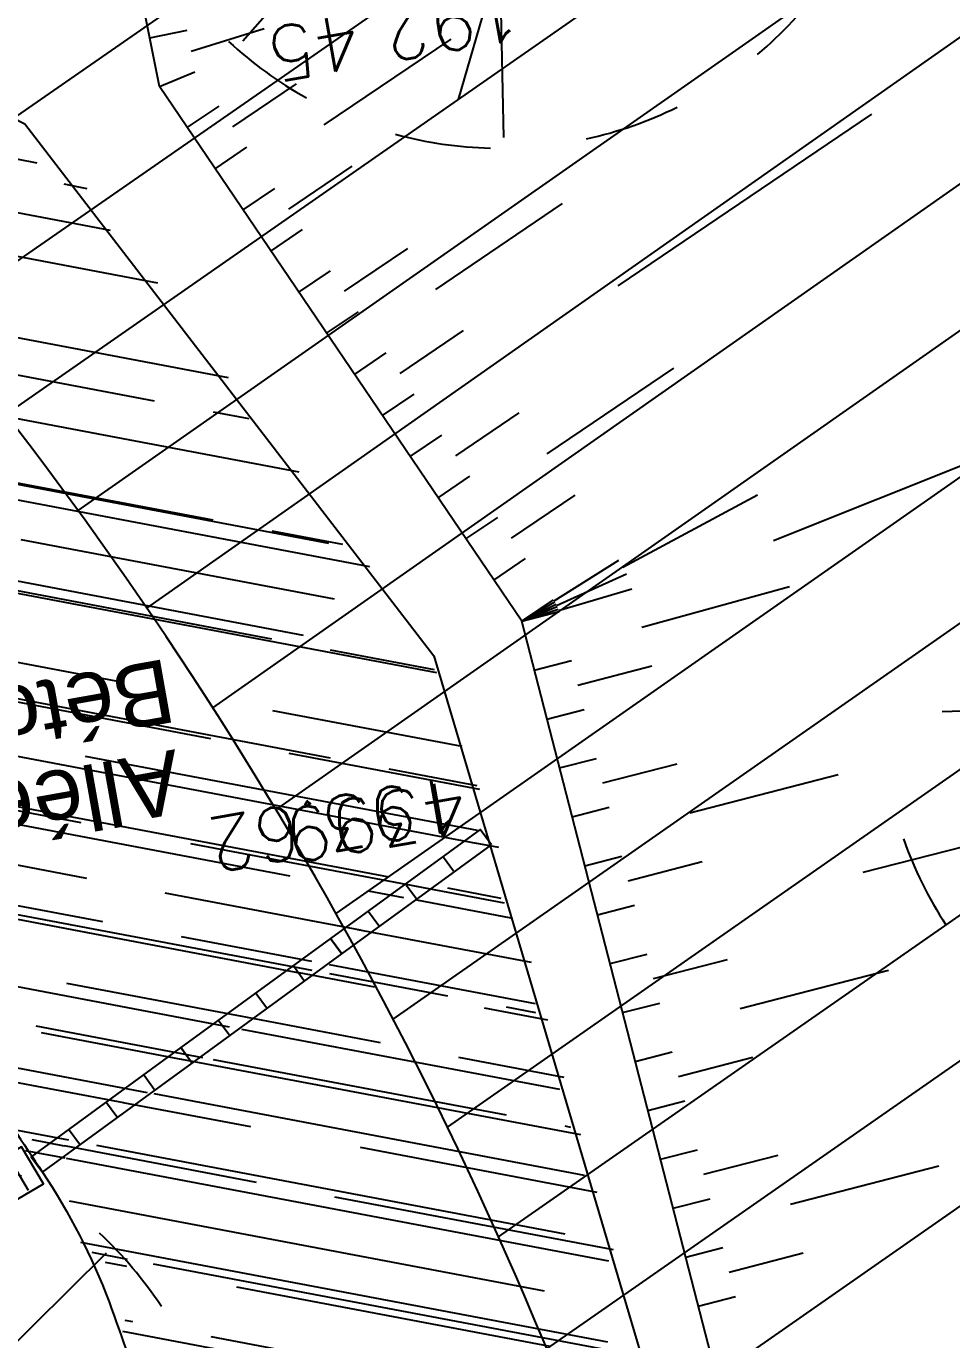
# Model space of a CAD drawing. Extents: x -2313930 to 3286427, y -3858277 to 2572692.
# Drawn here: x 4237 to 4817, y -238 to 586 of the extents above; entities that cross this region are included whole.
import ezdxf
from ezdxf.enums import TextEntityAlignment as Align
from ezdxf.lldxf.tags import DXFTag

# ---------------------------------------------------------------- set-up
doc = ezdxf.new("R2010")
doc.units = 0
for name, color, linetype, lineweight in [('_GAZELEC-RESERVATION 2', 132, 'Continuous', 18), ('Fond topo - P', 252, 'Continuous', 50), ('Fond topo - VOI', 252, 'Continuous', 25)]:
    doc.layers.add(name, color=color, linetype=linetype, lineweight=lineweight)
for name, color, linetype in [('Fond topo - ASS', 252, 'Continuous'), ('Fond topo - ESPACE_BOISE', 252, 'Continuous'), ('Fond topo - TAL', 252, 'Continuous'), ('Fond topo - TAL_HAC', 252, 'Continuous'), ('Fond topo - VEG', 252, 'Continuous'), ('Fond topo - VOI_TXT', 252, 'Continuous'), ('Fond topo - Z_500', 252, 'Continuous'), ('prlm-VRD', 2, 'Continuous'), ('SA - béton balayé', 252, 'Continuous'), ('SA - EBC', 252, 'Continuous')]:
    doc.layers.add(name, color=color, linetype=linetype)
for name, color, linetype, plot in [('Fond topo - N', 252, 'Continuous', False), ('Fond topo - NCACHE', 252, 'Continuous', False), ('Fond topo - ZCACHE', 252, 'Continuous', False)]:
    doc.layers.add(name, color=color, linetype=linetype, plot=plot)
doc.styles.add('2000_ARIAL', font='arial.ttf', dxfattribs={"height": 0.400000006})
doc.styles.add('SIMPLEX', font='simplex_.ttf', dxfattribs={"height": 1.25})
tags = doc.linetypes.add('L1', pattern=[1.0000000298023224, 0.6000000238418579, -0.4000000059604645]).pattern_tags.tags
tags[6:7] = [DXFTag(74, 4), DXFTag(75, 0), DXFTag(340, '0'), DXFTag(46, 0.0), DXFTag(50, 0.0), DXFTag(44, 0.0), DXFTag(45, 0.0)]
tags[4:5] = [DXFTag(74, 4), DXFTag(75, 0), DXFTag(340, '0'), DXFTag(46, 0.0), DXFTag(50, 0.0), DXFTag(44, 0.0), DXFTag(45, 0.0)]
tags = doc.linetypes.add('L16', pattern=[0.37500001490116125, 0.300000011920929, -0.07500000298023224]).pattern_tags.tags
tags[6:7] = [DXFTag(74, 4), DXFTag(75, 0), DXFTag(340, '0'), DXFTag(46, 0.0), DXFTag(50, 0.0), DXFTag(44, 0.0), DXFTag(45, 0.0)]
tags[4:5] = [DXFTag(74, 4), DXFTag(75, 0), DXFTag(340, '0'), DXFTag(46, 0.0), DXFTag(50, 0.0), DXFTag(44, 0.0), DXFTag(45, 0.0)]
pattern_1 = [(349.2763985886067, (-277130161.1279894, -473864756.7787022), (117.3825536141096, 28.65896207176165), [749.9999999999999, -99.99999999999999, 250, -49.99999999999999]), (349.2763985886067, (-277130091.1375459, -473864744.5890418), (-36.75306622226226, 74.64222748057564), [150, -16.5, 299.9999999999999, -37.49999999999999]), (349.2763985886067, (-277130128.6565508, -473864719.6726964), (261.6928111209335, -15.46358973923611), [399.9999999999999, -69.99999999999999, 200, -49.99999999999999])]

# ---------------------------------------------------------------- blocks, each defined once
blk = doc.blocks.new('ASS07')
at = {"ltscale": 2}
for p, q in [((-0.25, -0.45), (-0.25, 0.4500000000000001)), ((0, -0.45), (0, 0.4500000000000001)), ((0.25, -0.45), (0.25, 0.4500000000000001))]:
    blk.add_line(p, q, dxfattribs=at)
at = {"ltscale": 2, "flags": 128}
blk.add_lwpolyline([(0.5, -0.5), (0.5, 0.5), (-0.5, 0.5), (-0.5, -0.5)], close=True, dxfattribs=at)
blk = doc.blocks.new('PTOPO')
at = {"layer": 'Fond topo - NCACHE', "style": 'SIMPLEX'}
blk.add_attdef('MAT', text='', height=0.34, dxfattribs=at).set_placement((0.09999999986030161, -0.09999999962747097), align=Align.TOP_LEFT)
at = {"layer": 'Fond topo - ZCACHE', "style": 'SIMPLEX'}
blk.add_attdef('ALT', (0.09999999986030161, 0.09999999962747097), '', height=0.34, dxfattribs=at)
blk = doc.blocks.new('VEG12A')
at = {"ltscale": 2}
for p, q in [((0.01815258799999997, 0.057406781), (0.100441039, 0.47293725)), ((0.05749608, 0.253444298), (0.145517598, 0.414706841)), ((0.037902722, 0.15845596), (-0.06593155700000003, 0.344147082)), ((-0.158788295, 0.086017079), (-0.245985314, 0.284587218)), ((0.04981112299999996, 0.033821695), (0.391570728, 0.285894318)), ((0.143890955, 0.107467204), (0.230033352, 0.253971609)), ((0.2917471699999999, 0.208620217), (0.392372872, 0.233301274)), ((-0.05229389700000003, 0.02983962500000001), (-0.383643778, 0.204631851)), ((-0.25001839, 0.135126714), (-0.3755999820000001, 0.091127132)), ((0.122915307, -0.02992704099999999), (0.317230371, 0.05540147100000001)), ((-0.05265807700000003, -0.029192154), (-0.412380265, -0.256628677)), ((0.057557527, -0.01766878999999999), (0.411943876, -0.08413611500000001)), ((-0.09359106700000003, -0.049762263), (-0.2956446150000001, -0.04653133200000001)), ((0.184132294, -0.04763066399999999), (0.323120213, -0.192805613)), ((0.01825986499999999, -0.057372749), (0.107637982, -0.4128258760000001)), ((0.02259491799999996, -0.07955337300000001), (0.001649748999999978, -0.36183712)), ((-0.151821475, -0.09483882200000002), (-0.2999525240000001, -0.315936062)), ((0.05371548199999998, -0.188497704), (0.197263789, -0.356749422))]:
    blk.add_line(p, q, dxfattribs=at)
for start, end in [(90, 103.8461539085843), (62.30769199853572, 76.15384597947835), (117.6923078993823, 131.5384619204946), (34.61538499867542, 48.46153799321151), (145.3846149358338, 159.2307690506909), (6.923076979206323, 20.76923090842763), (173.0769230068974, 186.9230769931026), (200.7692310571047, 214.6153850641662), (228.4615380795054, 242.3076921006177), (283.8461540205217, 297.6923080014643), (256.1538460914157, 270)]:
    blk.add_arc((0, 0), 0.496982058, start, end, dxfattribs=at)
blk = doc.blocks.new('A$C1F970F0F')
at = {"layer": 'SA - béton balayé'}
h = blk.add_hatch(dxfattribs=at)
h.set_pattern_fill('BETON_BALAYE', color=256, scale=49.99999999999999, angle=-10.72360141139323, style=0, pattern_type=2)
h.set_pattern_definition(pattern_1)
edge = h.paths.add_edge_path()
edge.add_line((847.6940603821262, 1728.843869632567), (898.3231435302033, 2004.634077768478))
edge.add_line((898.3231435302033, 2004.634077768478), (1143.547512896615, 1887.824205350663))
edge.add_arc((4476.755824987884, 9877.66301907342), 8657.2398558123, 247.3550337200921, 251.1659104121369)
edge.add_line((1681.948853588895, 1683.954706367697), (2114.845544182086, 1578.014617527221))
edge.add_line((2114.845544182086, 1578.014617527221), (2515.75612138621, 1462.263694100857))
edge.add_line((2515.756121386211, 1462.263694100857), (2910.512600857043, 1321.392171708825))
edge.add_line((2910.512600857042, 1321.392171708825), (3516.952153602056, 1025.948174333774))
edge.add_line((3516.952153602057, 1025.948174333774), (3901.18493073026, 864.3683669144352))
edge.add_line((3901.18493073026, 864.3683669144351), (4241.50575886574, 689.604471750609))
edge.add_line((4241.50575886574, 689.604471750609), (4497.895798403801, 355.9948476230381))
edge.add_line((4497.895798403801, 355.994847623038), (4533.966147712257, 237.5404283702045))
edge.add_line((4533.966147712256, 237.5404283702045), (4447.604671371961, 174.518334859205))
edge.add_line((4447.604671371962, 174.518334859205), (4252.599676299415, 32.25277447435795))
edge.add_line((4252.599676299415, 32.25277447435792), (4156.386231026273, 172.6365710435619))
edge.add_line((4156.386231026273, 172.6365710435621), (4040.701065253342, 314.6279718482957))
edge.add_arc((2593.341206284507, -915.257701528077), 1899.333917701345, 40.3560274261332, 48.35494902153538)
edge.add_arc((3119.873794743065, -323.1481797241233), 1106.976515683048, 48.35494958933642, 58.83868760046816)
edge.add_arc((1167.260114931724, -3661.781614552744), 4974.593107277497, 59.49169731789545, 62.50643056691179)
edge.add_arc((-2920.322800602558, -11460.20645120262), 13779.33748696329, 62.39912395488075, 64.37236637248444)
edge.add_arc((1655.842150793314, -1920.823136313695), 3199.114441546418, 64.37236634929735, 68.46827945017714)
edge.add_arc((976.9509503048961, -3641.494662512886), 5048.872199517636, 68.46827948602746, 70.96729572643876)
edge.add_line((2623.427559794691, 1131.368761205476), (2431.022144464181, 1192.66281336526))
edge.add_line((2431.022144464181, 1192.66281336526), (1971.332810029389, 1322.799841070266))
edge.add_arc((1942.135028901925, 1227.157331528015), 100.0000002715342, 73.02359818588538, 148.1771649215559)
edge.add_line((1857.166767790674, 1279.88677928664), (1629.491566616614, 913.0108329463187))
edge.add_arc((1714.459827979506, 860.2813851400383), 100.0000005249397, 148.1771649743808, 180.4836279277611)
edge.add_line((1614.463389873035, 859.4373051895686), (1615.851753593793, 694.9607727230351))
edge.add_line((1615.851753593793, 694.9607727230351), (1465.851753458937, 694.3277211018518))
edge.add_line((1465.851753458937, 694.3277211018518), (1464.468733616605, 858.1711849032274))
edge.add_arc((1714.459829404081, 860.2813851546173), 250.0000018362474, 148.1771651838876, 180.4836280127426, ccw=False)
edge.add_line((1502.039175040556, 992.1050041879063), (1716.403353701119, 1337.5315612539))
edge.add_arc((1673.919223351382, 1363.896285094222), 49.99999994749897, 328.177164835115, 432.2428484475834)
edge.add_arc((3542.147321807592, 7380.693577605962), 6250.170695921803, 249.6004148205551, 252.7543820270024, ccw=False)
edge.add_line((1363.554939353563, 1522.505379938917), (1104.398892733353, 1617.71836989428))
edge.add_arc((1990.420094553901, 4016.529160534171), 2557.210742071507, 243.4573258881201, 249.7278614161875, ccw=False)
h = blk.add_hatch(dxfattribs=at)
h.set_pattern_fill('BETON_BALAYE', color=256, scale=49.99999999999999, angle=-10.72360141139323, style=0, pattern_type=2)
h.set_pattern_definition(pattern_1)
h.paths.add_polyline_path([(4533.192896842566, 236.9590782590353), (4647.689449561236, -149.636488564905), (4746.352122538518, -642.243459669855), (4898.077129065638, -1354.668971112381), (4990.027461718793, -2094.77839309662), (5021.209996846888, -2419.063814886839), (5045.042919798527, -2502.419951333245), (4755.452634422306, -2567.47380276886), (4721.617943937852, -2098.858421756516), (4633.29666137313, -1425.46548323056), (4461.038475485748, -724.9450425888687), (4336.211253093843, -190.8626816253246), (4294.257764984838, -49.15386160802848), (4252.599676299415, 32.25277447435792)])
at = {"layer": 'SA - EBC'}
h = blk.add_hatch(dxfattribs=at)
h.set_pattern_fill('_USER', color=256, scale=74.99999999999999, angle=-325.7236014113932, style=0, pattern_type=0)
h.set_pattern_definition([(34.27639858860678, (-277130161.1279894, -473864756.7787022), (-42.238928459823, 61.97477650275113), [])])
edge = h.paths.add_edge_path()
edge.add_line((5801.470568619522, -3162.013069131843), (4083.559282644929, -3271.123614088357))
edge.add_line((4083.559282644929, -3271.123614088356), (4014.481307725509, -3717.332461968055))
edge.add_line((4014.48130772551, -3717.332461968055), (3135.517961824245, -3810.19300101904))
edge.add_line((3135.517961824245, -3810.19300101904), (2274.245008604417, -3693.648081323564))
edge.add_line((2274.245008604417, -3693.648081323564), (1554.636776175834, -3420.099318784944))
edge.add_arc((2508.775769578408, -2315.674454232369), 1459.498372788833, 157.1868533427094, 229.1754823893534, ccw=False)
edge.add_arc((1966.013830892235, -2087.371785851423), 870.6752834691503, 94.3015183869224, 157.1868533106914, ccw=False)
edge.add_line((1900.708697991695, -1219.149067345796), (2859.239020416566, -1223.495634912559))
edge.add_arc((3100.860739749298, 1265.329539486049), 2500.526305395239, 264.4549516394795, 302.9422754293212)
edge.add_arc((4209.331858878893, -445.3369775435177), 462.1229708170858, 302.9422754305585, 376.8336969250394)
edge.add_arc((2214.122706379954, -1049.006753214115), 2546.655714682971, 16.8336969158998, 38.14703645440247)
edge.add_arc((3041.32627014761, -399.2990096244524), 1494.806919462396, 38.14703657403813, 72.97328584086019)
edge.add_line((3479.031970107599, 1029.988031775616), (2182.437305702805, 1414.38613606858))
edge.add_line((2182.437305702805, 1414.38613606858), (1056.590900019184, 1822.819186472099))
edge.add_arc((1766.412018482452, 3779.442320525911), 2081.398594438606, 212.7495497786225, 250.0603089288685, ccw=False)
edge.add_line((15.86575126143373, 2653.472571668582), (-104.0907319930869, 3091.26353710603))
edge.add_line((-104.0907319930869, 3091.26353710603), (-169.6986146466322, 3639.54836895815))
edge.add_line((-169.6986146466322, 3639.548368958149), (-35.58090533515337, 6158.014854826562))
edge.add_arc((-194.3533792400212, 7143.826589584332), 998.5156357593988, 279.1493507374978, 373.962283499627)
edge.add_arc((2392.201579171132, 7786.918955579627), 1666.786287877102, 172.6269749467245, 193.9622835974407, ccw=False)
edge.add_arc((-45.50651600643437, 8102.354993671941), 791.2455775503726, -7.373025019439765, 16.43829965925021)
edge.add_line((713.3969204091394, 8326.263765657093), (486.7428317772967, 9142.81155059313))
edge.add_line((486.7428317772967, 9142.811550593131), (1338.845530021721, 9564.23852196786))
edge.add_line((1338.845530021721, 9564.23852196786), (1632.623584095551, 8945.24637913095))
edge.add_line((1632.623584095551, 8945.246379130947), (1394.029444699765, 8829.874494032001))
edge.add_line((1394.029444699765, 8829.874494032001), (1731.997733793977, 8131.230781666551))
edge.add_arc((1233.216649704336, 7889.945865525577), 554.0766919865823, -19.640967550384175, 25.815335324856676, ccw=False)
edge.add_line((1755.055695752756, 7703.706797235046), (1558.214479468655, 6807.520788570679))
edge.add_line((1558.214479468655, 6807.52078857068), (1570.021725572625, 6609.158708993335))
edge.add_line((1570.021725572625, 6609.158708993335), (1852.913141606868, 5734.125706863067))
edge.add_line((1852.913141606869, 5734.125706863067), (2726.748207475315, 4020.986816292172))
edge.add_line((2726.748207475315, 4020.986816292172), (3802.352916265851, 4004.947770972833))
edge.add_arc((8355.58168857983, 5950.706307988518), 4951.552134169374, 203.138762427905, 230.8301436200186)
edge.add_arc((13583.66465597079, 12367.85935474512), 13228.79229856088, 230.8301435441083, 233.1638398044412)
edge.add_line((5652.622255943647, 1780.153648245416), (4998.697813068342, 1820.441475819727))
edge.add_line((4998.697813068342, 1820.441475819727), (4863.841220233488, 767.0816613875431))
edge.add_line((4863.841220233488, 767.0816613875434), (5595.355488733695, 631.185878681516))
edge.add_line((5595.355488733695, 631.1858786815158), (5852.747939948536, -2020.707044821664))
edge.add_line((5852.747939948536, -2020.707044821665), (5881.394298709887, -2966.563612924887))
edge.add_line((5881.394298709887, -2966.563612924887), (5801.470568619523, -3162.013069131842))
at = {"layer": 'Fond topo - ESPACE_BOISE', "linetype": 'L1', "ltscale": 2, "flags": 128}
blk.add_lwpolyline([(5801.470568619522, -3162.013069131843), (4083.559282644929, -3271.123614088356), (4014.48130772551, -3717.332461968055), (3135.517961824245, -3810.19300101904), (2274.245008604417, -3693.648081323564), (1554.636776175834, -3420.099318784944, -0.3248648439675891), (1163.447808694293, -1749.787382690587, -0.2814891279475962), (1900.708697991695, -1219.149067345796), (2859.239020416566, -1223.495634912559, 0.1695292870025676), (4460.631470672048, -833.159289007697, 0.3340686001642133), (4651.652558133293, -311.5085830883972, 0.09326601102169153), (4216.884593398947, 524.0158635944096, 0.153138720952933), (3479.031970107599, 1029.988031775616), (2182.437305702805, 1414.38613606858), (1056.590900019184, 1822.819186472099, -0.1642525569996709), (15.86575126143373, 2653.472571668582), (-104.0907319930869, 3091.26353710603), (-169.6986146466322, 3639.548368958149), (-35.58090533515337, 6158.014854826562, 0.4390366150430304), (774.660880078399, 7384.751557306568, -0.09336270405047195), (739.1967976091219, 8000.81547627212, 0.104271961321091), (713.3969204091394, 8326.263765657093), (486.7428317772967, 9142.811550593131), (1338.845530021721, 9564.23852196786), (1632.623584095551, 8945.246379130947), (1394.029444699765, 8829.874494032001), (1731.997733793977, 8131.23078166655, -0.2009829630843761), (1755.055695752756, 7703.706797235046), (1558.214479468655, 6807.52078857068), (1570.021725572625, 6609.158708993335), (1852.913141606869, 5734.125706863067), (2726.748207475315, 4020.986816292172), (3802.352916265851, 4004.947770972833, 0.121417881002313), (5228.074839294609, 2111.882341611708, 0.01018302282179253), (5652.622255943647, 1780.153648245416), (4998.697813068342, 1820.441475819727), (4863.841220233488, 767.0816613875434), (5595.355488733695, 631.1858786815158), (5852.747939948536, -2020.707044821665), (5881.394298709887, -2966.563612924887)], format="xyb", close=True, dxfattribs=at)
at = {"layer": 'Fond topo - TAL', "ltscale": 2, "flags": 128}
blk.add_lwpolyline([(5061.026343533264, -2415.235167242741), (5029.790696723543, -2090.397406961497), (4937.559194148144, -1348.024844368016), (4785.525409804475, -634.1494654716031), (4687.310738159489, -143.7792934825053), (4552.912099082351, 377.7859138851522), (4325.877774536786, 713.0623985788247), (4234.113545105186, 1171.189019949002), (3970.850318973242, 1625.920015199784)], dxfattribs=at)
at = {"layer": 'Fond topo - TAL_HAC', "ltscale": 2}
for p, q in [((4319.760159171748, 743.6041732362718), (4343.2927223485, 748.3178210670948)), ((4345.654462618176, 735.3239523825448), (4391.55194301083, 749.3746209503357)), ((4429.155669725505, 688.9564360779912), (4508.645600546264, 742.7834823604489)), ((4325.877774536786, 713.0623985788247), (4348.016202882305, 722.330083793833)), ((4371.946525518029, 687.8334118915718), (4411.691490971045, 714.746934882545)), ((4343.341953422957, 687.271899844115), (4363.2144361408, 700.7286612938489)), ((4613.43067344459, 588.0404893679707), (4772.41053505145, 695.6945817498747)), ((4360.806132165635, 661.4814008522171), (4380.678614912588, 674.9381625808007)), ((4406.874883146877, 636.2524141649645), (4446.619848520169, 663.1659373606109)), ((4378.270310937423, 635.6909021391692), (4398.142793655266, 649.1476635889029)), ((4499.012384994982, 585.7944408121203), (4578.502315781083, 639.6214869115665)), ((4395.734489771607, 609.9004031299422), (4415.606972541437, 623.3571648541933)), ((4441.803240752849, 584.6714164426893), (4481.548206217647, 611.5849396210065)), ((4413.198668657777, 584.1099043952327), (4433.07115137562, 597.5666658449663)), ((4430.662847435113, 558.3194055863463), (4450.535330147409, 571.7761671319181)), ((4476.731598301974, 533.090418920755), (4516.476563766772, 560.0039420990722)), ((4448.127026206902, 532.5289068732984), (4467.999508924744, 545.985668323032)), ((4568.869100264461, 482.6324455462495), (4648.35903108522, 536.4594918287072)), ((4465.591205093072, 506.7384081385886), (4485.463687810915, 520.1951695883225)), ((4511.659956074316, 481.5094214513358), (4551.404921395619, 508.4229443724648)), ((4483.055383927255, 480.9479091293616), (4502.927866679756, 494.4046707621069)), ((4710.782853827339, 428.2920893729613), (4889.027014732891, 499.6574807172253)), ((4500.519562699044, 455.1574104163136), (4520.392045451546, 468.614172049059)), ((4546.588313588782, 429.92842374639), (4586.333279036249, 456.8419468332013)), ((4616.199625345888, 411.7315116818763), (4700.798563371529, 457.1079338327037)), ((4517.983741441721, 429.3669114244158), (4537.856224194223, 442.8236730571612)), ((4535.447920327892, 403.5764126897061), (4555.320403080394, 417.0331743224515)), ((4573.222455043737, 390.5456913234311), (4613.867078092407, 416.0802685511472)), ((4574.77687660655, 387.6476573971494), (4618.532172696425, 407.3827546994381)), ((4575.92028729291, 384.5642437780945), (4621.963750889947, 398.1288836213171)), ((4628.228473668588, 373.9303170141029), (4720.767144317807, 399.4762450962303)), ((4552.912099082351, 377.7859138851522), (4572.784581800194, 391.2426753348859)), ((4552.912099082351, 377.7859138851522), (4573.66032825331, 389.8487075079847)), ((4552.912099082351, 377.7859138851522), (4574.438454269109, 388.3979840294847)), ((4552.912099082351, 377.7859138851522), (4575.115298921117, 386.8973307691464)), ((4552.912099082351, 377.7859138851522), (4575.687677548502, 385.3538086184736)), ((4552.912099082351, 377.7859138851522), (4576.152897089304, 383.7746792122324)), ((4560.817901363227, 347.1056076006537), (4584.058699404838, 353.0943731107454)), ((4588.011600547707, 337.7542197310669), (4634.493196515859, 349.7317503938916)), ((4568.723703758485, 316.4253012944932), (4591.964501742562, 322.4140666259055)), ((4576.62950603936, 285.7449950099946), (4599.870304006108, 291.733760249901)), ((4603.823205200963, 276.39360714474), (4650.304801140005, 288.3711375287152)), ((4658.210603341156, 257.6908314488895), (4751.173795265682, 281.6458925871952)), ((4766.985399844762, 220.2852801097035), (4952.911783528129, 268.1954025124796)), ((4584.535308302907, 255.0646886339898), (4607.776106286984, 261.0534539654024)), ((4592.441110675288, 224.3843823321619), (4615.681908567859, 230.3731476809036)), ((4619.634809745385, 215.0329944842366), (4666.116405622032, 227.0105251643906)), ((4600.346912956164, 193.704076047663), (4623.587710848735, 199.6928413964049)), ((4608.252715237039, 163.0237697631643), (4631.493513221116, 169.0125350945767)), ((4635.446414398642, 153.6723818979099), (4681.928010298166, 165.6499125737316)), ((4689.833812579041, 134.9696062892328), (4782.797004406513, 158.9246675407061)), ((4616.158517517914, 132.3434634786655), (4639.399315450003, 138.3322285355605)), ((4624.064319781461, 101.663157102661), (4647.305117730879, 107.6519222510617)), ((4651.258018960393, 92.3117693289123), (4697.739614934093, 104.289299895899)), ((4631.970122119184, 70.98285061782121), (4655.210920103261, 76.97161594923375)), ((4639.875924434718, 40.30254451633414), (4663.116722384137, 46.29130966473497)), ((4667.069623504815, 30.95115666840888), (4713.551219381463, 42.92868734856302)), ((4721.45702177672, 12.24838104240268), (4814.420213627069, 36.20344228954366)), ((4647.781726715593, 9.622238231835354), (4671.022524665012, 15.61100338023618)), ((4655.687529035987, -21.05806834451016), (4678.92832704294, -15.06930301743)), ((4682.881228123413, -30.40945610092956), (4729.362824062455, -18.43192571695431)), ((4663.593331316863, -51.73837462900894), (4686.834129323815, -45.74960930192879))]:
    blk.add_line(p, q, dxfattribs=at)
at = {"layer": 'Fond topo - VOI', "linetype": 'L16', "ltscale": 2, "flags": 128}
for points in [[(-410.4573954082604, 4496.281983435452), (-275.2797675438889, 3639.964293068524, 0.05175614001462255), (-25.75674943525667, 2954.12476405697, 0.07683847699775821), (242.3973429298351, 2566.944338701083, 0.01799232695016924), (602.5175779411827, 2213.735113210599), (898.3231434213683, 2004.634077694301), (1143.547512896615, 1887.824205350663), (1442.276114517919, 1769.658652589777), (1681.948853588895, 1683.954706367697), (2114.845544182086, 1578.014617527221), (2515.756121386211, 1462.263694100857), (2910.512600857042, 1321.392171708825), (3516.952153602057, 1025.948174333774), (3901.184930821766, 864.3683668971058), (4241.50575886574, 689.604471750609), (4497.895798403801, 355.994847623038), (4647.689449561236, -149.636488564905), (4746.352122538518, -642.243459669855), (4898.077129065638, -1354.668971112381), (4990.027461718793, -2094.77839309662), (5021.209996846888, -2419.063814886839), (5045.042919798527, -2502.419951333245, 0.2291964161509024), (5239.005744553338, -2711.489723728723), (5354.800928152768, -2670.843148670674), (5445.831428399385, -2528.106701577661), (5524.939717540758, -2152.462322599101), (5588.808554118679, -1772.826003617761), (5596.946294726647, -1078.989912171996), (5595.427037839852, -760.3391798385524), (5607.922173153986, 21.2368958841555), (5625.650588417848, 675.8970783981483), (5679.873644702147, 1402.6777603776)], [(1113.169076435483, 1614.544457789373, -0.002426532655408154), (1363.554939353563, 1522.505379938917, 0.01108269577173768), (1599.923292717213, 1440.234847178777, 0.002199676188283067), (1874.660297146564, 1352.718827440079, 0.00347098289485792), (2049.38919448178, 1299.234824079624, 0.008144483090189688), (2222.6218611107, 1250.579863394922, -0.006775138349132658), (2431.022144464181, 1192.66281336526, -0.01189088554474296), (2623.427408166431, 1131.368813427953, -0.01090445597054321), (2829.969218926352, 1055.039568515053, -0.01787369539097641), (3039.525210796052, 963.5753104291103, -0.008610107040065807), (3463.776332122894, 750.9941385496331, -0.006108992419635383), (3603.612183074546, 675.6974373326499, -0.009426701389239399), (3692.67804793272, 624.1069568697282, -0.04577587075853611), (3855.47516997701, 504.0686135215838, -0.03491605834605333), (4040.701065253342, 314.6279718482956, -0.005171303418082488), (4113.986337773101, 226.5540563774106, -0.008638596706901086), (4156.386231026273, 172.6365710435621, -0.01206913161195214), (4178.034076992609, 142.6300725480174, -0.003352022640495587), (4252.599676299415, 32.25277447435792, -0.05728176819019055), (4294.257764984838, -49.15386160802848, -0.03537220502369592), (4336.211253093843, -190.8626816253246), (4461.038475485748, -724.9450425888687), (4633.29666137313, -1425.46548323056), (4721.617943937852, -2098.858421756516), (4772.00721949915, -2796.814362761385), (4932.207642367547, -3081.259965061484)]]:
    blk.add_lwpolyline(points, format="xyb", dxfattribs=at)
at = {"layer": 'Fond topo - ASS', "ltscale": 2, "zscale": 99.99999999999997}
for p, xscale, yscale, rotation in [((4483.534764891822, 208.172450389032), 116.1, 12, 36.11484638944511), ((4389.744867695457, 139.7424485199438), 116.1, 12, 36.11484638944511), ((4295.954970481075, 71.31244618032952), 116.1, 12, 36.11484638944511), ((4228.667807715702, 26.22947023857148), 40.82316154746431, 27, 210.3418853011302)]:
    blk.add_blockref('ASS07', p, dxfattribs=dict(at, xscale=xscale, yscale=yscale, rotation=rotation))
at = {"layer": 'Fond topo - P', "ltscale": 2}
ref = blk.add_blockref('PTOPO', (4557.472182827813, 788.5974600319649), dxfattribs=dict(at, xscale=99.99999999999994, yscale=99.99999999999994, zscale=99.99999999999994, rotation=190.0656205306617))
ref.add_attrib('MAT', '4397', dxfattribs={"layer": 'Fond topo - N', "color": 0, "ltscale": 2, "height": 33.99999999999999, "rotation": 190.0656204987762, "style": 'SIMPLEX'}).set_placement((4545.87834101879, 796.6957827779919), align=Align.TOP_LEFT)
ref.add_attrib('ALT', '192.45', (4549.373860104663, 777.0036182186095), dxfattribs={"layer": 'Fond topo - Z_500', "color": 0, "ltscale": 2, "height": 33.99999999999999, "rotation": 190.0656204987762, "style": 'SIMPLEX'})
ref = blk.add_blockref('PTOPO', (4533.966147712256, 237.5404283702045), dxfattribs=dict(at, xscale=99.99999999999994, yscale=99.99999999999994, zscale=99.99999999999994, rotation=190.0656205306617))
ref.add_attrib('MAT', '4399', dxfattribs={"layer": 'Fond topo - N', "color": 0, "ltscale": 2, "height": 33.99999999999999, "rotation": 190.0656204987762, "style": 'SIMPLEX'}).set_placement((4522.372305828369, 245.638750846046), align=Align.TOP_LEFT)
ref.add_attrib('ALT', '193.62', (4511.719019464762, 281.331146206452), dxfattribs={"layer": 'Fond topo - Z_500', "color": 0, "ltscale": 2, "height": 33.99999999999999, "rotation": 190.0656204987762, "style": 'SIMPLEX'})
at = {"layer": 'Fond topo - VEG', "ltscale": 2, "xscale": 503.1999999999997, "yscale": 503.1999999999997, "zscale": 99.99999999999997, "rotation": 192.432705982593}
for p in [(4539.598980956137, 924.433628388073), (5028.075290668855, 324.1965037189757), (4117.854756133771, -189.0275381893651)]:
    blk.add_blockref('VEG12A', p, dxfattribs=at)
at = {"layer": 'Fond topo - VOI_TXT', "style": '2000_ARIAL'}
for s, p in [('Béton', (4330.694301946331, 354.4301399915261)), ('Allée', (4335.737512270477, 297.4983476032075))]:
    blk.add_text(s, height=39.99999999999999, rotation=190.0656205035111, dxfattribs=at).set_placement(p)

msp = doc.modelspace()

# ---------------------------------------------------------------- linework, layer by layer
at = {"layer": '_GAZELEC-RESERVATION 2'}
msp.add_circle((486248.4803309143, -227485.9628347494), 2800178.148749841, dxfattribs=at)

# ---------------------------------------------------------------- block references
at = {"layer": 'prlm-VRD'}
msp.add_blockref('A$C1F970F0F', (-5.729869075061288, -165.0016201740946), dxfattribs=at)

doc.saveas('drawing.dxf')
